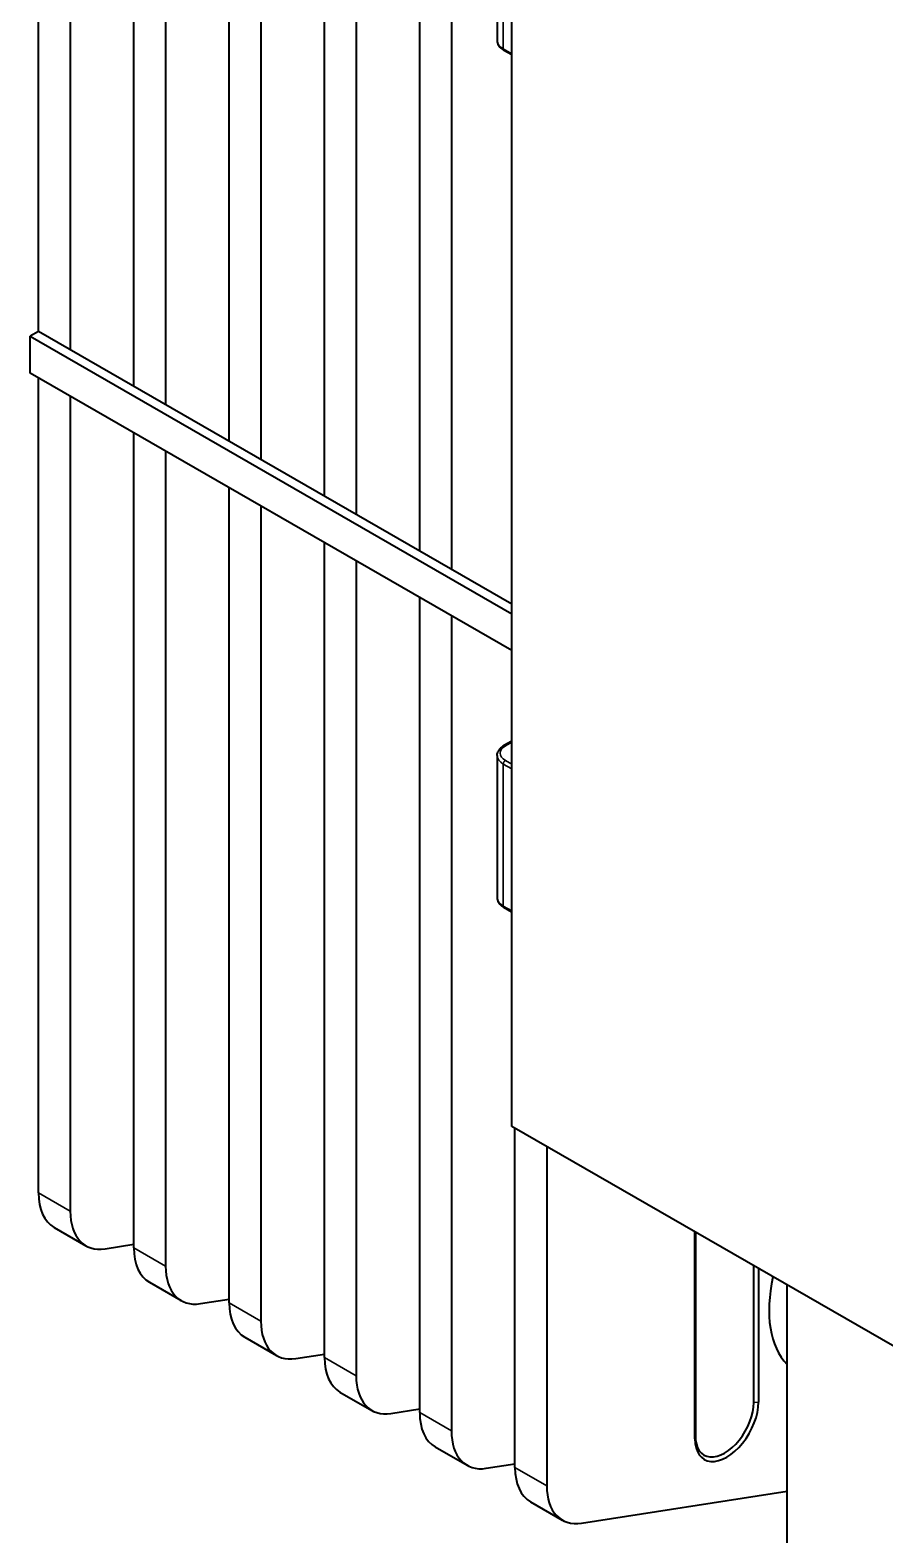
# Model space of a CAD drawing. Header units: millimetres. Extents: x 0 to 5945, y 0 to 4205.
# Drawn here: x 4324.1 to 4528.1, y 2935.4 to 3294.3 of the extents above; entities that cross this region are included whole.
import ezdxf

# ---------------------------------------------------------------- set-up
doc = ezdxf.new("R2010")
doc.units = ezdxf.units.MM
doc.header["$LTSCALE"] = 5
doc.layers.add('가시적인 것(ISO)', color=3, linetype='Continuous', lineweight=40)
doc.layers.add('가시적인 좁은 것(ISO)', color=3, linetype='Continuous', lineweight=35)

msp = doc.modelspace()

# ---------------------------------------------------------------- linework, layer by layer
at = {"layer": '가시적인 것(ISO)'}
for p, q in [((4326.167, 3222.429), (4326.167, 3419.117)), ((4333.743, 3414.754), (4333.743, 3218.066)), ((4348.895, 3209.34), (4348.895, 3406.029)), ((4356.471, 3401.666), (4356.471, 3204.977)), ((4371.623, 3196.252), (4371.623, 3392.94)), ((4379.2, 3388.577), (4379.2, 3191.889)), ((4394.352, 3183.163), (4394.352, 3379.852)), ((4401.928, 3375.489), (4401.928, 3178.801)), ((4417.08, 3170.075), (4417.08, 3366.763)), ((4424.656, 3362.401), (4424.656, 3165.712)), ((4439.051, 3032.855), (4439.051, 3365.713)), ((4435.566, 3325.684), (4435.566, 3291.814)), ((4439.051, 3288.372), (4437.179, 3289.45)), ((4326.167, 3222.429), (4324.146, 3221.265)), ((4439.051, 3157.423), (4326.167, 3222.429)), ((4324.146, 3221.265), (4439.051, 3155.096)), ((4324.146, 3212.506), (4324.146, 3221.265)), ((4439.051, 3146.336), (4324.146, 3212.506)), ((4326.167, 3016.981), (4326.167, 3211.342)), ((4333.743, 3206.98), (4333.743, 3012.618)), ((4348.895, 3003.892), (4348.895, 3198.254)), ((4356.471, 3193.891), (4356.471, 2999.53)), ((4371.623, 2990.804), (4371.623, 3185.166)), ((4379.2, 3180.803), (4379.2, 2986.441)), ((4394.352, 2977.715), (4394.352, 3172.077)), ((4401.928, 3167.714), (4401.928, 2973.353)), ((4417.08, 2964.627), (4417.08, 3158.989)), ((4424.656, 3154.626), (4424.656, 2960.264)), ((4439.051, 3124.739), (4437.179, 3123.661)), ((4435.566, 3121.297), (4435.566, 3087.427)), ((4439.051, 3083.985), (4437.179, 3085.063)), ((4706.742, 2878.702), (4439.051, 3032.855)), ((4439.809, 2951.539), (4439.809, 3032.419)), ((4447.385, 3028.056), (4447.385, 2947.176)), ((4329.882, 3008.777), (4337.458, 3004.415)), ((4482.74, 2958.377), (4482.74, 3007.696)), ((4482.837, 3007.64), (4482.837, 2959.015)), ((4342.051, 3003.684), (4348.895, 3004.745)), ((4496.785, 2967.047), (4496.785, 2999.608)), ((4497.892, 2998.97), (4497.892, 2967.103)), ((4352.611, 2995.689), (4360.187, 2991.326)), ((4504.711, 2931.25), (4504.711, 2995.044)), ((4364.779, 2990.595), (4371.623, 2991.656)), ((4375.339, 2982.601), (4382.915, 2978.238)), ((4387.508, 2977.507), (4394.352, 2978.568)), ((4398.067, 2969.512), (4405.644, 2965.149)), ((4410.236, 2964.418), (4417.08, 2965.48)), ((4420.796, 2956.424), (4428.372, 2952.061)), ((4432.965, 2951.33), (4439.809, 2952.391)), ((4443.524, 2943.335), (4451.1, 2938.972)), ((4455.693, 2938.242), (4504.711, 2945.842))]:
    msp.add_line(p, q, dxfattribs=at)
for centre, major_axis, start_param, end_param in [((4338.793, 3024.252), (-8.911, -15.475), 5.4958534, 6.2831853), ((4346.37, 3019.889), (-8.911, -15.475), 5.4958534, 6.7175839), ((4361.522, 3011.164), (-8.911, -15.475), 5.4958534, 6.2831853), ((4369.098, 3006.801), (-8.911, -15.475), 5.4958534, 6.7175839), ((4523.146, 3002.084), (-16.04, -27.854), 5.2085223, 6.1206005), ((4384.25, 2998.075), (-8.911, -15.475), 5.4958534, 6.2831853), ((4391.826, 2993.712), (-8.911, -15.475), 5.4958534, 6.7175839), ((4406.979, 2984.987), (-8.911, -15.475), 5.4958534, 6.2831853), ((4414.555, 2980.624), (-8.911, -15.475), 5.4958534, 6.7175839), ((4429.707, 2971.898), (-8.911, -15.475), 5.4958534, 6.2831853), ((4490.316, 2962.74), (-5.347, -9.285), 5.4958534, 8.6374461), ((4489.811, 2963.031), (-4.922, -8.547), 5.4958534, 8.6374461), ((4437.283, 2967.536), (-8.911, -15.475), 5.4958534, 6.7175839), ((4452.436, 2958.81), (-8.911, -15.475), 5.4958534, 6.2831853), ((4460.012, 2954.447), (-8.911, -15.475), 5.4958534, 6.7175839)]:
    msp.add_ellipse(centre, major_axis=major_axis, ratio=0.5780931, start_param=start_param, end_param=end_param, dxfattribs=at)
for points, knots in [([(4435.566, 3291.814), (4435.566, 3291.62), (4435.593, 3291.426), (4435.696, 3291.051), (4435.772, 3290.871), (4435.964, 3290.53), (4436.081, 3290.37), (4436.345, 3290.071), (4436.494, 3289.932), (4436.817, 3289.675), (4436.993, 3289.557), (4437.179, 3289.45)], [2.35619449, 2.35619449, 2.35619449, 2.35619449, 2.51327412, 2.51327412, 2.67035376, 2.67035376, 2.82743339, 2.82743339, 2.98451302, 2.98451302, 3.14159265, 3.14159265, 3.14159265, 3.14159265]), ([(4435.566, 3121.297), (4435.566, 3121.491), (4435.593, 3121.685), (4435.696, 3122.06), (4435.772, 3122.24), (4435.964, 3122.581), (4436.081, 3122.741), (4436.345, 3123.04), (4436.494, 3123.179), (4436.817, 3123.436), (4436.993, 3123.554), (4437.179, 3123.661)], [3.92699082, 3.92699082, 3.92699082, 3.92699082, 4.08407045, 4.08407045, 4.24115008, 4.24115008, 4.39822972, 4.39822972, 4.55530935, 4.55530935, 4.71238898, 4.71238898, 4.71238898, 4.71238898]), ([(4435.566, 3087.427), (4435.566, 3087.233), (4435.593, 3087.039), (4435.696, 3086.664), (4435.772, 3086.484), (4435.964, 3086.143), (4436.081, 3085.983), (4436.345, 3085.684), (4436.494, 3085.545), (4436.817, 3085.288), (4436.993, 3085.171), (4437.179, 3085.063)], [2.35619449, 2.35619449, 2.35619449, 2.35619449, 2.51327412, 2.51327412, 2.67035376, 2.67035376, 2.82743339, 2.82743339, 2.98451302, 2.98451302, 3.14159265, 3.14159265, 3.14159265, 3.14159265])]:
    msp.add_open_spline(points, degree=3, knots=knots, dxfattribs=at)
at = {"layer": '가시적인 좁은 것(ISO)'}
for p, q in [((4437.031, 3289.778), (4437.031, 3323.648)), ((4437.031, 3289.778), (4439.051, 3288.615)), ((4437.536, 3123.626), (4439.051, 3124.499)), ((4439.051, 3118.098), (4437.031, 3119.261)), ((4437.031, 3085.391), (4437.031, 3119.261)), ((4437.536, 3120.136), (4439.051, 3119.263)), ((4437.031, 3085.391), (4439.051, 3084.228)), ((4333.743, 3012.618), (4326.167, 3016.981)), ((4356.471, 2999.53), (4348.895, 3003.892)), ((4379.2, 2986.441), (4371.623, 2990.804)), ((4401.928, 2973.353), (4394.352, 2977.715)), ((4424.656, 2960.264), (4417.08, 2964.627)), ((4497.892, 2967.103), (4496.785, 2967.047)), ((4482.74, 2958.377), (4482.837, 2959.015)), ((4447.385, 2947.176), (4439.809, 2951.539))]:
    msp.add_line(p, q, dxfattribs=at)
for centre, major_axis, ratio, start_param, end_param in [((4440.566, 3291.814), (-5, 0), 0.5758617, 0, 0.7853982), ((4437.536, 3290.069), (-0.356, -0.619), 0.5780931, 5.4958534, 6.2831853), ((4440.566, 3121.881), (-4.286, 0), 0.5758617, 5.4977871, 7.0685835), ((4437.536, 3123.042), (-0.356, 0.619), 0.5780931, 5.4997209, 6.2831853), ((4440.566, 3121.297), (-5, 0), 0.5758617, 0, 0.7853982), ((4437.536, 3119.552), (0.356, 0.619), 0.5780931, 0.7834645, 2.3542608), ((4440.566, 3087.427), (-5, 0), 0.5758617, 0, 0.7853982), ((4437.536, 3085.682), (-0.356, -0.619), 0.5780931, 5.4958534, 6.2831853)]:
    msp.add_ellipse(centre, major_axis=major_axis, ratio=ratio, start_param=start_param, end_param=end_param, dxfattribs=at)

doc.saveas('drawing.dxf')
